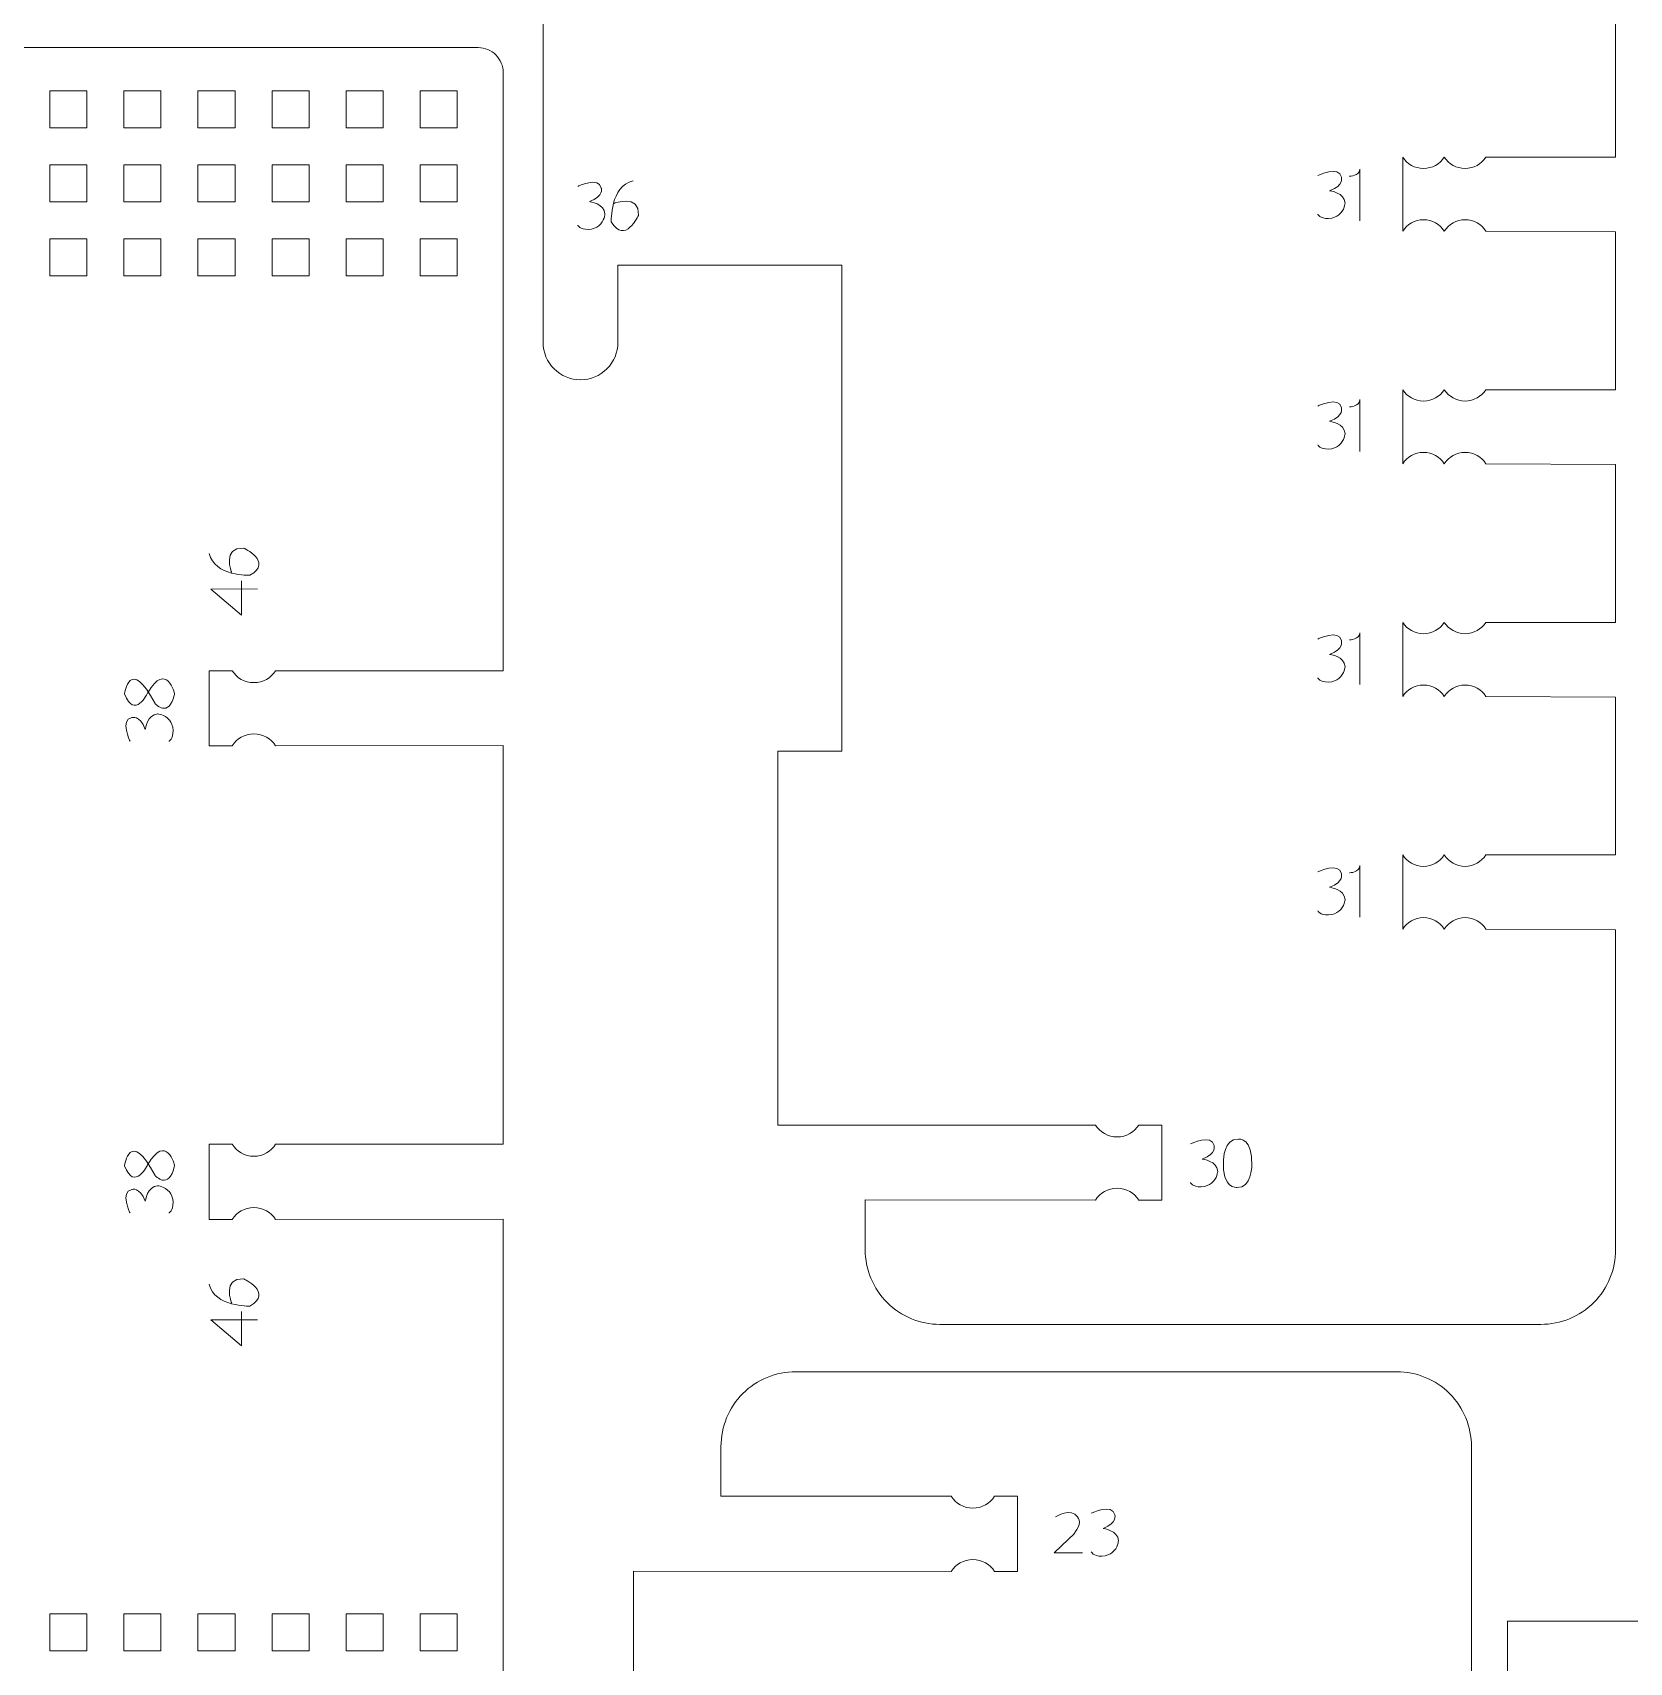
# Model space of a CAD drawing. Header units: centimetres. Extents: x -25 to 25, y -32.5 to 32.5.
# Drawn here: x -0.3 to 6.17, y -9.28 to -2.67 of the extents above; entities that cross this region are included whole.
import ezdxf

# ---------------------------------------------------------------- set-up
doc = ezdxf.new("R2010")
doc.units = ezdxf.units.CM
doc.header["$MEASUREMENT"] = 0
doc.layers.add('Capa 1', color=7, linetype='Continuous')

msp = doc.modelspace()

# ---------------------------------------------------------------- linework, layer by layer
at = {"layer": 'Capa 1', "color": 250, "lineweight": 9}
for points, knots in [([(4.00753, -7.10111), (4.00753, -7.10111), (2.72097, -7.10111), (2.72097, -7.10111), (2.72097, -7.10111), (2.72097, -7.10111), (2.72097, -5.58612), (2.72097, -5.58612), (2.72097, -5.58612), (2.72097, -5.58612), (2.98032, -5.58612), (2.98032, -5.58612), (2.98032, -5.58612), (2.98032, -5.58612), (2.98032, -3.61668), (2.98032, -3.61668), (2.98032, -3.61668), (2.98032, -3.61668), (2.07301, -3.61668), (2.07301, -3.61668), (2.07301, -3.61668), (2.07301, -3.61668), (2.07301, -3.92977), (2.07301, -3.92977), (2.07301, -3.92977), (2.07303, -3.96992), (2.05712, -4.00845), (2.02873, -4.03684), (2.02873, -4.03684), (2.00037, -4.06525), (1.96167, -4.08124), (1.92151, -4.08127), (1.92151, -4.08127), (1.88136, -4.08129), (1.84284, -4.06535), (1.81443, -4.03699), (1.81443, -4.03699), (1.78601, -4.00861), (1.77005, -3.96992), (1.77002, -3.92977), (1.77002, -3.92977), (1.77002, -3.92977), (1.77002, -1.78861), (1.77002, -1.78861), (1.77002, -1.78861), (1.76999, -1.74843), (1.78593, -1.70994), (1.8143, -1.68152), (1.8143, -1.68152), (1.84268, -1.65311), (1.88136, -1.63712), (1.92151, -1.63709), (1.92151, -1.63709), (1.96167, -1.63706), (2.00019, -1.653), (2.0286, -1.68139), (2.0286, -1.68139), (2.05702, -1.70975), (2.07298, -1.74843), (2.07301, -1.78861), (2.07301, -1.78861), (2.07301, -1.78861), (2.07301, -2.10168), (2.07301, -2.10168), (2.07301, -2.10168), (2.07301, -2.10168), (2.98032, -2.10168), (2.98032, -2.10168), (2.98032, -2.10168), (2.98032, -2.10168), (2.98032, -0.13224), (2.98032, -0.13224), (2.98032, -0.13224), (2.98032, -0.13224), (2.72097, -0.13224), (2.72097, -0.13224), (2.72097, -0.13224), (2.72097, -0.13224), (2.72097, 1.38276), (2.72097, 1.38276), (2.72097, 1.38276), (2.72097, 1.38276), (4.00753, 1.38139), (4.00753, 1.38139)], [0, 0, 0, 0, 0.0454545, 0.0454545, 0.0454545, 0.0454545, 0.0909091, 0.0909091, 0.0909091, 0.0909091, 0.1363636, 0.1363636, 0.1363636, 0.1363636, 0.1818182, 0.1818182, 0.1818182, 0.1818182, 0.2272727, 0.2272727, 0.2272727, 0.2272727, 0.2727273, 0.2727273, 0.2727273, 0.2727273, 0.3181818, 0.3181818, 0.3181818, 0.3181818, 0.3636364, 0.3636364, 0.3636364, 0.3636364, 0.4090909, 0.4090909, 0.4090909, 0.4090909, 0.4545455, 0.4545455, 0.4545455, 0.4545455, 0.5, 0.5, 0.5, 0.5, 0.5454545, 0.5454545, 0.5454545, 0.5454545, 0.5909091, 0.5909091, 0.5909091, 0.5909091, 0.6363636, 0.6363636, 0.6363636, 0.6363636, 0.6818182, 0.6818182, 0.6818182, 0.6818182, 0.7272727, 0.7272727, 0.7272727, 0.7272727, 0.7727273, 0.7727273, 0.7727273, 0.7727273, 0.8181818, 0.8181818, 0.8181818, 0.8181818, 0.8636364, 0.8636364, 0.8636364, 0.8636364, 0.9090909, 0.9090909, 0.9090909, 0.9090909, 1, 1, 1, 1]), ([(5.58985, -2.53639), (5.58985, -2.53639), (6.11563, -2.53936), (6.11563, -2.53936), (6.11563, -2.53936), (6.11563, -2.53936), (6.11563, -3.179), (6.11563, -3.179), (6.11563, -3.179), (6.11563, -3.179), (5.5897, -3.179), (5.5897, -3.179)], [0, 0, 0, 0, 0.25, 0.25, 0.25, 0.25, 0.5, 0.5, 0.5, 0.5, 1, 1, 1, 1]), ([(0.68621, -5.26045), (0.68621, -5.26045), (1.60808, -5.26045), (1.60808, -5.26045), (1.60808, -5.26045), (1.60808, -5.26045), (1.60808, -2.83647), (1.60808, -2.83647), (1.60808, -2.83647), (1.60808, -2.80969), (1.59739, -2.78398), (1.57843, -2.76504), (1.57843, -2.76504), (1.55947, -2.74611), (1.5339, -2.73547), (1.50708, -2.73547), (1.50708, -2.73547), (1.50708, -2.73547), (-0.61388, -2.73547), (-0.61388, -2.73547), (-0.61388, -2.73547), (-0.64067, -2.7355), (-0.66638, -2.74616), (-0.68531, -2.76512), (-0.68531, -2.76512), (-0.70427, -2.78408), (-0.71488, -2.80969), (-0.71488, -2.83647), (-0.71488, -2.83647), (-0.71488, -2.83647), (-0.71488, -5.26045), (-0.71488, -5.26045), (-0.71488, -5.26045), (-0.71488, -5.26045), (-2.7243, -5.26045), (-2.7243, -5.26045), (-2.7243, -5.26045), (-2.7243, -5.26045), (-2.7243, -7.48239), (-2.7243, -7.48239), (-2.7243, -7.48239), (-2.7243, -7.48239), (-0.71488, -7.48239), (-0.71488, -7.48239), (-0.71488, -7.48239), (-0.71488, -7.48239), (-0.71488, -9.90637), (-0.71488, -9.90637), (-0.71488, -9.90637), (-0.71485, -9.93316), (-0.70419, -9.95887), (-0.68523, -9.9778), (-0.68523, -9.9778), (-0.66627, -9.99673), (-0.64067, -10.00737), (-0.61388, -10.00737), (-0.61388, -10.00737), (-0.61388, -10.00737), (1.50708, -10.00737), (1.50708, -10.00737), (1.50708, -10.00737), (1.5339, -10.00734), (1.55958, -9.99668), (1.57854, -9.97772), (1.57854, -9.97772), (1.59747, -9.95876), (1.60811, -9.93316), (1.60808, -9.90637), (1.60808, -9.90637), (1.60808, -9.90637), (1.60808, -7.48239), (1.60808, -7.48239), (1.60808, -7.48239), (1.60808, -7.48239), (0.68621, -7.48376), (0.68621, -7.48376)], [0, 0, 0, 0, 0.05, 0.05, 0.05, 0.05, 0.1, 0.1, 0.1, 0.1, 0.15, 0.15, 0.15, 0.15, 0.2, 0.2, 0.2, 0.2, 0.25, 0.25, 0.25, 0.25, 0.3, 0.3, 0.3, 0.3, 0.35, 0.35, 0.35, 0.35, 0.4, 0.4, 0.4, 0.4, 0.45, 0.45, 0.45, 0.45, 0.5, 0.5, 0.5, 0.5, 0.55, 0.55, 0.55, 0.55, 0.6, 0.6, 0.6, 0.6, 0.65, 0.65, 0.65, 0.65, 0.7, 0.7, 0.7, 0.7, 0.75, 0.75, 0.75, 0.75, 0.8, 0.8, 0.8, 0.8, 0.85, 0.85, 0.85, 0.85, 0.9, 0.9, 0.9, 0.9, 1, 1, 1, 1]), ([(-0.2284, -3.06047), (-0.2284, -3.06047), (-0.2284, -2.91047), (-0.2284, -2.91047), (-0.2284, -2.91047), (-0.2284, -2.91047), (-0.0784, -2.91047), (-0.0784, -2.91047), (-0.0784, -2.91047), (-0.0784, -2.91047), (-0.0784, -3.06047), (-0.0784, -3.06047), (-0.0784, -3.06047), (-0.0784, -3.06047), (-0.2284, -3.06047), (-0.2284, -3.06047)], [0, 0, 0, 0, 0.2, 0.2, 0.2, 0.2, 0.4, 0.4, 0.4, 0.4, 0.6, 0.6, 0.6, 0.6, 1, 1, 1, 1]), ([(0.0716, -3.06047), (0.0716, -3.06047), (0.0716, -2.91047), (0.0716, -2.91047), (0.0716, -2.91047), (0.0716, -2.91047), (0.2216, -2.91047), (0.2216, -2.91047), (0.2216, -2.91047), (0.2216, -2.91047), (0.2216, -3.06047), (0.2216, -3.06047), (0.2216, -3.06047), (0.2216, -3.06047), (0.0716, -3.06047), (0.0716, -3.06047)], [0, 0, 0, 0, 0.2, 0.2, 0.2, 0.2, 0.4, 0.4, 0.4, 0.4, 0.6, 0.6, 0.6, 0.6, 1, 1, 1, 1]), ([(0.3716, -3.06047), (0.3716, -3.06047), (0.3716, -2.91047), (0.3716, -2.91047), (0.3716, -2.91047), (0.3716, -2.91047), (0.5216, -2.91047), (0.5216, -2.91047), (0.5216, -2.91047), (0.5216, -2.91047), (0.5216, -3.06047), (0.5216, -3.06047), (0.5216, -3.06047), (0.5216, -3.06047), (0.3716, -3.06047), (0.3716, -3.06047)], [0, 0, 0, 0, 0.2, 0.2, 0.2, 0.2, 0.4, 0.4, 0.4, 0.4, 0.6, 0.6, 0.6, 0.6, 1, 1, 1, 1]), ([(0.6716, -3.06047), (0.6716, -3.06047), (0.6716, -2.91047), (0.6716, -2.91047), (0.6716, -2.91047), (0.6716, -2.91047), (0.8216, -2.91047), (0.8216, -2.91047), (0.8216, -2.91047), (0.8216, -2.91047), (0.8216, -3.06047), (0.8216, -3.06047), (0.8216, -3.06047), (0.8216, -3.06047), (0.6716, -3.06047), (0.6716, -3.06047)], [0, 0, 0, 0, 0.2, 0.2, 0.2, 0.2, 0.4, 0.4, 0.4, 0.4, 0.6, 0.6, 0.6, 0.6, 1, 1, 1, 1]), ([(0.9716, -3.06047), (0.9716, -3.06047), (0.9716, -2.91047), (0.9716, -2.91047), (0.9716, -2.91047), (0.9716, -2.91047), (1.1216, -2.91047), (1.1216, -2.91047), (1.1216, -2.91047), (1.1216, -2.91047), (1.1216, -3.06047), (1.1216, -3.06047), (1.1216, -3.06047), (1.1216, -3.06047), (0.9716, -3.06047), (0.9716, -3.06047)], [0, 0, 0, 0, 0.2, 0.2, 0.2, 0.2, 0.4, 0.4, 0.4, 0.4, 0.6, 0.6, 0.6, 0.6, 1, 1, 1, 1]), ([(1.2716, -3.06047), (1.2716, -3.06047), (1.2716, -2.91047), (1.2716, -2.91047), (1.2716, -2.91047), (1.2716, -2.91047), (1.4216, -2.91047), (1.4216, -2.91047), (1.4216, -2.91047), (1.4216, -2.91047), (1.4216, -3.06047), (1.4216, -3.06047), (1.4216, -3.06047), (1.4216, -3.06047), (1.2716, -3.06047), (1.2716, -3.06047)], [0, 0, 0, 0, 0.2, 0.2, 0.2, 0.2, 0.4, 0.4, 0.4, 0.4, 0.6, 0.6, 0.6, 0.6, 1, 1, 1, 1]), ([(-0.2284, -3.36047), (-0.2284, -3.36047), (-0.2284, -3.21047), (-0.2284, -3.21047), (-0.2284, -3.21047), (-0.2284, -3.21047), (-0.0784, -3.21047), (-0.0784, -3.21047), (-0.0784, -3.21047), (-0.0784, -3.21047), (-0.0784, -3.36047), (-0.0784, -3.36047), (-0.0784, -3.36047), (-0.0784, -3.36047), (-0.2284, -3.36047), (-0.2284, -3.36047)], [0, 0, 0, 0, 0.2, 0.2, 0.2, 0.2, 0.4, 0.4, 0.4, 0.4, 0.6, 0.6, 0.6, 0.6, 1, 1, 1, 1]), ([(0.0716, -3.36047), (0.0716, -3.36047), (0.0716, -3.21047), (0.0716, -3.21047), (0.0716, -3.21047), (0.0716, -3.21047), (0.2216, -3.21047), (0.2216, -3.21047), (0.2216, -3.21047), (0.2216, -3.21047), (0.2216, -3.36047), (0.2216, -3.36047), (0.2216, -3.36047), (0.2216, -3.36047), (0.0716, -3.36047), (0.0716, -3.36047)], [0, 0, 0, 0, 0.2, 0.2, 0.2, 0.2, 0.4, 0.4, 0.4, 0.4, 0.6, 0.6, 0.6, 0.6, 1, 1, 1, 1]), ([(0.3716, -3.36047), (0.3716, -3.36047), (0.3716, -3.21047), (0.3716, -3.21047), (0.3716, -3.21047), (0.3716, -3.21047), (0.5216, -3.21047), (0.5216, -3.21047), (0.5216, -3.21047), (0.5216, -3.21047), (0.5216, -3.36047), (0.5216, -3.36047), (0.5216, -3.36047), (0.5216, -3.36047), (0.3716, -3.36047), (0.3716, -3.36047)], [0, 0, 0, 0, 0.2, 0.2, 0.2, 0.2, 0.4, 0.4, 0.4, 0.4, 0.6, 0.6, 0.6, 0.6, 1, 1, 1, 1]), ([(0.6716, -3.36047), (0.6716, -3.36047), (0.6716, -3.21047), (0.6716, -3.21047), (0.6716, -3.21047), (0.6716, -3.21047), (0.8216, -3.21047), (0.8216, -3.21047), (0.8216, -3.21047), (0.8216, -3.21047), (0.8216, -3.36047), (0.8216, -3.36047), (0.8216, -3.36047), (0.8216, -3.36047), (0.6716, -3.36047), (0.6716, -3.36047)], [0, 0, 0, 0, 0.2, 0.2, 0.2, 0.2, 0.4, 0.4, 0.4, 0.4, 0.6, 0.6, 0.6, 0.6, 1, 1, 1, 1]), ([(0.9716, -3.36047), (0.9716, -3.36047), (0.9716, -3.21047), (0.9716, -3.21047), (0.9716, -3.21047), (0.9716, -3.21047), (1.1216, -3.21047), (1.1216, -3.21047), (1.1216, -3.21047), (1.1216, -3.21047), (1.1216, -3.36047), (1.1216, -3.36047), (1.1216, -3.36047), (1.1216, -3.36047), (0.9716, -3.36047), (0.9716, -3.36047)], [0, 0, 0, 0, 0.2, 0.2, 0.2, 0.2, 0.4, 0.4, 0.4, 0.4, 0.6, 0.6, 0.6, 0.6, 1, 1, 1, 1]), ([(1.2716, -3.36047), (1.2716, -3.36047), (1.2716, -3.21047), (1.2716, -3.21047), (1.2716, -3.21047), (1.2716, -3.21047), (1.4216, -3.21047), (1.4216, -3.21047), (1.4216, -3.21047), (1.4216, -3.21047), (1.4216, -3.36047), (1.4216, -3.36047), (1.4216, -3.36047), (1.4216, -3.36047), (1.2716, -3.36047), (1.2716, -3.36047)], [0, 0, 0, 0, 0.2, 0.2, 0.2, 0.2, 0.4, 0.4, 0.4, 0.4, 0.6, 0.6, 0.6, 0.6, 1, 1, 1, 1]), ([(5.25282, -3.179), (5.2706, -3.2067), (5.30168, -3.22506), (5.33704, -3.22506), (5.33704, -3.22506), (5.3724, -3.22506), (5.40348, -3.2067), (5.42126, -3.179)], [0, 0, 0, 0, 0.3333333, 0.3333333, 0.3333333, 0.3333333, 1, 1, 1, 1]), ([(5.42126, -3.179), (5.43904, -3.2067), (5.47012, -3.22506), (5.50548, -3.22506), (5.50548, -3.22506), (5.54084, -3.22506), (5.57192, -3.2067), (5.5897, -3.179)], [0, 0, 0, 0, 0.3333333, 0.3333333, 0.3333333, 0.3333333, 1, 1, 1, 1]), ([(5.25298, -3.47901), (5.27076, -3.45131), (5.30184, -3.43295), (5.3372, -3.43295), (5.3372, -3.43295), (5.37256, -3.43295), (5.40364, -3.45131), (5.42142, -3.47901)], [0, 0, 0, 0, 0.3333333, 0.3333333, 0.3333333, 0.3333333, 1, 1, 1, 1]), ([(5.42142, -3.47901), (5.4392, -3.45131), (5.47028, -3.43295), (5.50564, -3.43295), (5.50564, -3.43295), (5.541, -3.43295), (5.57208, -3.45131), (5.58986, -3.47901)], [0, 0, 0, 0, 0.3333333, 0.3333333, 0.3333333, 0.3333333, 1, 1, 1, 1]), ([(5.58985, -3.47902), (5.58985, -3.47902), (6.11563, -3.48201), (6.11563, -3.48201), (6.11563, -3.48201), (6.11563, -3.48201), (6.11563, -4.12165), (6.11563, -4.12165), (6.11563, -4.12165), (6.11563, -4.12165), (5.5897, -4.12165), (5.5897, -4.12165)], [0, 0, 0, 0, 0.25, 0.25, 0.25, 0.25, 0.5, 0.5, 0.5, 0.5, 1, 1, 1, 1]), ([(-0.2284, -3.66047), (-0.2284, -3.66047), (-0.2284, -3.51047), (-0.2284, -3.51047), (-0.2284, -3.51047), (-0.2284, -3.51047), (-0.0784, -3.51047), (-0.0784, -3.51047), (-0.0784, -3.51047), (-0.0784, -3.51047), (-0.0784, -3.66047), (-0.0784, -3.66047), (-0.0784, -3.66047), (-0.0784, -3.66047), (-0.2284, -3.66047), (-0.2284, -3.66047)], [0, 0, 0, 0, 0.2, 0.2, 0.2, 0.2, 0.4, 0.4, 0.4, 0.4, 0.6, 0.6, 0.6, 0.6, 1, 1, 1, 1]), ([(0.0716, -3.66047), (0.0716, -3.66047), (0.0716, -3.51047), (0.0716, -3.51047), (0.0716, -3.51047), (0.0716, -3.51047), (0.2216, -3.51047), (0.2216, -3.51047), (0.2216, -3.51047), (0.2216, -3.51047), (0.2216, -3.66047), (0.2216, -3.66047), (0.2216, -3.66047), (0.2216, -3.66047), (0.0716, -3.66047), (0.0716, -3.66047)], [0, 0, 0, 0, 0.2, 0.2, 0.2, 0.2, 0.4, 0.4, 0.4, 0.4, 0.6, 0.6, 0.6, 0.6, 1, 1, 1, 1]), ([(0.3716, -3.66047), (0.3716, -3.66047), (0.3716, -3.51047), (0.3716, -3.51047), (0.3716, -3.51047), (0.3716, -3.51047), (0.5216, -3.51047), (0.5216, -3.51047), (0.5216, -3.51047), (0.5216, -3.51047), (0.5216, -3.66047), (0.5216, -3.66047), (0.5216, -3.66047), (0.5216, -3.66047), (0.3716, -3.66047), (0.3716, -3.66047)], [0, 0, 0, 0, 0.2, 0.2, 0.2, 0.2, 0.4, 0.4, 0.4, 0.4, 0.6, 0.6, 0.6, 0.6, 1, 1, 1, 1]), ([(0.6716, -3.66047), (0.6716, -3.66047), (0.6716, -3.51047), (0.6716, -3.51047), (0.6716, -3.51047), (0.6716, -3.51047), (0.8216, -3.51047), (0.8216, -3.51047), (0.8216, -3.51047), (0.8216, -3.51047), (0.8216, -3.66047), (0.8216, -3.66047), (0.8216, -3.66047), (0.8216, -3.66047), (0.6716, -3.66047), (0.6716, -3.66047)], [0, 0, 0, 0, 0.2, 0.2, 0.2, 0.2, 0.4, 0.4, 0.4, 0.4, 0.6, 0.6, 0.6, 0.6, 1, 1, 1, 1]), ([(0.9716, -3.66047), (0.9716, -3.66047), (0.9716, -3.51047), (0.9716, -3.51047), (0.9716, -3.51047), (0.9716, -3.51047), (1.1216, -3.51047), (1.1216, -3.51047), (1.1216, -3.51047), (1.1216, -3.51047), (1.1216, -3.66047), (1.1216, -3.66047), (1.1216, -3.66047), (1.1216, -3.66047), (0.9716, -3.66047), (0.9716, -3.66047)], [0, 0, 0, 0, 0.2, 0.2, 0.2, 0.2, 0.4, 0.4, 0.4, 0.4, 0.6, 0.6, 0.6, 0.6, 1, 1, 1, 1]), ([(1.2716, -3.66047), (1.2716, -3.66047), (1.2716, -3.51047), (1.2716, -3.51047), (1.2716, -3.51047), (1.2716, -3.51047), (1.4216, -3.51047), (1.4216, -3.51047), (1.4216, -3.51047), (1.4216, -3.51047), (1.4216, -3.66047), (1.4216, -3.66047), (1.4216, -3.66047), (1.4216, -3.66047), (1.2716, -3.66047), (1.2716, -3.66047)], [0, 0, 0, 0, 0.2, 0.2, 0.2, 0.2, 0.4, 0.4, 0.4, 0.4, 0.6, 0.6, 0.6, 0.6, 1, 1, 1, 1]), ([(5.25282, -4.12165), (5.2706, -4.14935), (5.30168, -4.16771), (5.33704, -4.16771), (5.33704, -4.16771), (5.3724, -4.16771), (5.40348, -4.14935), (5.42126, -4.12165)], [0, 0, 0, 0, 0.3333333, 0.3333333, 0.3333333, 0.3333333, 1, 1, 1, 1]), ([(5.42126, -4.12165), (5.43904, -4.14935), (5.47012, -4.16771), (5.50548, -4.16771), (5.50548, -4.16771), (5.54084, -4.16771), (5.57192, -4.14935), (5.5897, -4.12165)], [0, 0, 0, 0, 0.3333333, 0.3333333, 0.3333333, 0.3333333, 1, 1, 1, 1]), ([(5.25298, -4.42166), (5.27076, -4.39396), (5.30184, -4.3756), (5.3372, -4.3756), (5.3372, -4.3756), (5.37256, -4.3756), (5.40364, -4.39396), (5.42142, -4.42166)], [0, 0, 0, 0, 0.3333333, 0.3333333, 0.3333333, 0.3333333, 1, 1, 1, 1]), ([(5.42142, -4.42166), (5.4392, -4.39396), (5.47028, -4.3756), (5.50564, -4.3756), (5.50564, -4.3756), (5.541, -4.3756), (5.57208, -4.39396), (5.58986, -4.42166)], [0, 0, 0, 0, 0.3333333, 0.3333333, 0.3333333, 0.3333333, 1, 1, 1, 1]), ([(5.58985, -4.42165), (5.58985, -4.42165), (6.11563, -4.42464), (6.11563, -4.42464), (6.11563, -4.42464), (6.11563, -4.42464), (6.11563, -5.06431), (6.11563, -5.06431), (6.11563, -5.06431), (6.11563, -5.06431), (5.5897, -5.06431), (5.5897, -5.06431)], [0, 0, 0, 0, 0.25, 0.25, 0.25, 0.25, 0.5, 0.5, 0.5, 0.5, 1, 1, 1, 1]), ([(5.25282, -5.06431), (5.2706, -5.09201), (5.30168, -5.11037), (5.33704, -5.11037), (5.33704, -5.11037), (5.3724, -5.11037), (5.40348, -5.09201), (5.42126, -5.06431)], [0, 0, 0, 0, 0.3333333, 0.3333333, 0.3333333, 0.3333333, 1, 1, 1, 1]), ([(5.42126, -5.06431), (5.43904, -5.09201), (5.47012, -5.11037), (5.50548, -5.11037), (5.50548, -5.11037), (5.54084, -5.11037), (5.57192, -5.09201), (5.5897, -5.06431)], [0, 0, 0, 0, 0.3333333, 0.3333333, 0.3333333, 0.3333333, 1, 1, 1, 1]), ([(0.50995, -5.56481), (0.50995, -5.56481), (0.41743, -5.56492), (0.41743, -5.56492), (0.41743, -5.56492), (0.41743, -5.56492), (0.41743, -5.26045), (0.41743, -5.26045), (0.41743, -5.26045), (0.41743, -5.26045), (0.50997, -5.26045), (0.50997, -5.26045)], [0, 0, 0, 0, 0.25, 0.25, 0.25, 0.25, 0.5, 0.5, 0.5, 0.5, 1, 1, 1, 1]), ([(0.50996, -5.26045), (0.52857, -5.28944), (0.56109, -5.30865), (0.59809, -5.30865), (0.59809, -5.30865), (0.63509, -5.30865), (0.66761, -5.28944), (0.68621, -5.26045)], [0, 0, 0, 0, 0.3333333, 0.3333333, 0.3333333, 0.3333333, 1, 1, 1, 1]), ([(5.25298, -5.36432), (5.27076, -5.33662), (5.30184, -5.31826), (5.3372, -5.31826), (5.3372, -5.31826), (5.37256, -5.31826), (5.40364, -5.33662), (5.42142, -5.36432)], [0, 0, 0, 0, 0.3333333, 0.3333333, 0.3333333, 0.3333333, 1, 1, 1, 1]), ([(5.42142, -5.36432), (5.4392, -5.33662), (5.47028, -5.31826), (5.50564, -5.31826), (5.50564, -5.31826), (5.541, -5.31826), (5.57208, -5.33662), (5.58986, -5.36432)], [0, 0, 0, 0, 0.3333333, 0.3333333, 0.3333333, 0.3333333, 1, 1, 1, 1]), ([(5.58985, -5.36433), (5.58985, -5.36433), (6.11563, -5.3673), (6.11563, -5.3673), (6.11563, -5.3673), (6.11563, -5.3673), (6.11563, -6.00697), (6.11563, -6.00697), (6.11563, -6.00697), (6.11563, -6.00697), (5.5897, -6.00697), (5.5897, -6.00697)], [0, 0, 0, 0, 0.25, 0.25, 0.25, 0.25, 0.5, 0.5, 0.5, 0.5, 1, 1, 1, 1]), ([(0.50996, -5.56481), (0.52857, -5.53582), (0.56109, -5.51661), (0.59809, -5.51661), (0.59809, -5.51661), (0.63509, -5.51661), (0.66761, -5.53582), (0.68621, -5.56481)], [0, 0, 0, 0, 0.3333333, 0.3333333, 0.3333333, 0.3333333, 1, 1, 1, 1]), ([(0.68621, -7.1794), (0.68621, -7.1794), (1.60808, -7.1794), (1.60808, -7.1794), (1.60808, -7.1794), (1.60808, -7.1794), (1.60808, -5.56344), (1.60808, -5.56344), (1.60808, -5.56344), (1.60808, -5.56344), (0.68621, -5.56481), (0.68621, -5.56481)], [0, 0, 0, 0, 0.25, 0.25, 0.25, 0.25, 0.5, 0.5, 0.5, 0.5, 1, 1, 1, 1]), ([(5.25282, -6.00697), (5.2706, -6.03467), (5.30168, -6.05303), (5.33704, -6.05303), (5.33704, -6.05303), (5.3724, -6.05303), (5.40348, -6.03467), (5.42126, -6.00697)], [0, 0, 0, 0, 0.3333333, 0.3333333, 0.3333333, 0.3333333, 1, 1, 1, 1]), ([(5.42126, -6.00697), (5.43904, -6.03467), (5.47012, -6.05303), (5.50548, -6.05303), (5.50548, -6.05303), (5.54084, -6.05303), (5.57192, -6.03467), (5.5897, -6.00697)], [0, 0, 0, 0, 0.3333333, 0.3333333, 0.3333333, 0.3333333, 1, 1, 1, 1]), ([(5.25298, -6.30698), (5.27076, -6.27928), (5.30184, -6.26092), (5.3372, -6.26092), (5.3372, -6.26092), (5.37256, -6.26092), (5.40364, -6.27928), (5.42142, -6.30698)], [0, 0, 0, 0, 0.3333333, 0.3333333, 0.3333333, 0.3333333, 1, 1, 1, 1]), ([(5.42142, -6.30698), (5.4392, -6.27928), (5.47028, -6.26092), (5.50564, -6.26092), (5.50564, -6.26092), (5.541, -6.26092), (5.57208, -6.27928), (5.58986, -6.30698)], [0, 0, 0, 0, 0.3333333, 0.3333333, 0.3333333, 0.3333333, 1, 1, 1, 1]), ([(5.58985, -6.30699), (5.58985, -6.30699), (6.11563, -6.30995), (6.11563, -6.30995), (6.11563, -6.30995), (6.11563, -6.30995), (6.11563, -7.60609), (6.11563, -7.60609), (6.11563, -7.60609), (6.11568, -7.6864), (6.08383, -7.76344), (6.02708, -7.82027), (6.02708, -7.82027), (5.97033, -7.8771), (5.89295, -7.90906), (5.81264, -7.90908), (5.81264, -7.90908), (5.81264, -7.90908), (3.37795, -7.90908), (3.37795, -7.90908), (3.37795, -7.90908), (3.29762, -7.90913), (3.2206, -7.87728), (3.16377, -7.82053), (3.16377, -7.82053), (3.10694, -7.76379), (3.07499, -7.6864), (3.07493, -7.60609), (3.07493, -7.60609), (3.07493, -7.60609), (3.07493, -7.4041), (3.07493, -7.4041), (3.07493, -7.4041), (3.07493, -7.4041), (4.00753, -7.40547), (4.00753, -7.40547)], [0, 0, 0, 0, 0.1, 0.1, 0.1, 0.1, 0.2, 0.2, 0.2, 0.2, 0.3, 0.3, 0.3, 0.3, 0.4, 0.4, 0.4, 0.4, 0.5, 0.5, 0.5, 0.5, 0.6, 0.6, 0.6, 0.6, 0.7, 0.7, 0.7, 0.7, 0.8, 0.8, 0.8, 0.8, 1, 1, 1, 1]), ([(4.18379, -7.10111), (4.16518, -7.1301), (4.13266, -7.14931), (4.09566, -7.14931), (4.09566, -7.14931), (4.05866, -7.14931), (4.02614, -7.1301), (4.00754, -7.10111)], [0, 0, 0, 0, 0.3333333, 0.3333333, 0.3333333, 0.3333333, 1, 1, 1, 1]), ([(4.1838, -7.40547), (4.1838, -7.40547), (4.27632, -7.40558), (4.27632, -7.40558), (4.27632, -7.40558), (4.27632, -7.40558), (4.27632, -7.10111), (4.27632, -7.10111), (4.27632, -7.10111), (4.27632, -7.10111), (4.18378, -7.10111), (4.18378, -7.10111)], [0, 0, 0, 0, 0.25, 0.25, 0.25, 0.25, 0.5, 0.5, 0.5, 0.5, 1, 1, 1, 1]), ([(0.50995, -7.48376), (0.50995, -7.48376), (0.41743, -7.48387), (0.41743, -7.48387), (0.41743, -7.48387), (0.41743, -7.48387), (0.41743, -7.1794), (0.41743, -7.1794), (0.41743, -7.1794), (0.41743, -7.1794), (0.50997, -7.1794), (0.50997, -7.1794)], [0, 0, 0, 0, 0.25, 0.25, 0.25, 0.25, 0.5, 0.5, 0.5, 0.5, 1, 1, 1, 1]), ([(0.50996, -7.1794), (0.52857, -7.20839), (0.56109, -7.2276), (0.59809, -7.2276), (0.59809, -7.2276), (0.63509, -7.2276), (0.66761, -7.20839), (0.68621, -7.1794)], [0, 0, 0, 0, 0.3333333, 0.3333333, 0.3333333, 0.3333333, 1, 1, 1, 1]), ([(4.18379, -7.40547), (4.16518, -7.37648), (4.13266, -7.35727), (4.09566, -7.35727), (4.09566, -7.35727), (4.05866, -7.35727), (4.02614, -7.37648), (4.00754, -7.40547)], [0, 0, 0, 0, 0.3333333, 0.3333333, 0.3333333, 0.3333333, 1, 1, 1, 1]), ([(0.50996, -7.48376), (0.52857, -7.45477), (0.56109, -7.43556), (0.59809, -7.43556), (0.59809, -7.43556), (0.63509, -7.43556), (0.66761, -7.45477), (0.68621, -7.48376)], [0, 0, 0, 0, 0.3333333, 0.3333333, 0.3333333, 0.3333333, 1, 1, 1, 1]), ([(3.42328, -8.60567), (3.42328, -8.60567), (2.49067, -8.60567), (2.49067, -8.60567), (2.49067, -8.60567), (2.49067, -8.60567), (2.49067, -8.40367), (2.49067, -8.40367), (2.49067, -8.40367), (2.49062, -8.32337), (2.52251, -8.2463), (2.57925, -8.1895), (2.57925, -8.1895), (2.63597, -8.13271), (2.71336, -8.10074), (2.79369, -8.10069), (2.79369, -8.10069), (2.79369, -8.10069), (5.22838, -8.10069), (5.22838, -8.10069), (5.22838, -8.10069), (5.30869, -8.10063), (5.38576, -8.13253), (5.44253, -8.18924), (5.44253, -8.18924), (5.49932, -8.24597), (5.53132, -8.32337), (5.53137, -8.40367), (5.53137, -8.40367), (5.53137, -8.40367), (5.53137, -9.45058), (5.53137, -9.45058), (5.53137, -9.45058), (5.53137, -9.45058), (5.19973, -9.45058), (5.19973, -9.45058)], [0, 0, 0, 0, 0.1, 0.1, 0.1, 0.1, 0.2, 0.2, 0.2, 0.2, 0.3, 0.3, 0.3, 0.3, 0.4, 0.4, 0.4, 0.4, 0.5, 0.5, 0.5, 0.5, 0.6, 0.6, 0.6, 0.6, 0.7, 0.7, 0.7, 0.7, 0.8, 0.8, 0.8, 0.8, 1, 1, 1, 1]), ([(3.59953, -8.60567), (3.58092, -8.63466), (3.5484, -8.65387), (3.5114, -8.65387), (3.5114, -8.65387), (3.4744, -8.65387), (3.44188, -8.63466), (3.42328, -8.60567)], [0, 0, 0, 0, 0.3333333, 0.3333333, 0.3333333, 0.3333333, 1, 1, 1, 1]), ([(3.59954, -8.91003), (3.59954, -8.91003), (3.69206, -8.91014), (3.69206, -8.91014), (3.69206, -8.91014), (3.69206, -8.91014), (3.69206, -8.60567), (3.69206, -8.60567), (3.69206, -8.60567), (3.69206, -8.60567), (3.59952, -8.60567), (3.59952, -8.60567)], [0, 0, 0, 0, 0.25, 0.25, 0.25, 0.25, 0.5, 0.5, 0.5, 0.5, 1, 1, 1, 1]), ([(3.42328, -13.89251), (3.42328, -13.89251), (2.13671, -13.89251), (2.13671, -13.89251), (2.13671, -13.89251), (2.13671, -13.89251), (2.13671, -12.87752), (2.13671, -12.87752), (2.13671, -12.87752), (2.13671, -12.87752), (2.39607, -12.87752), (2.39607, -12.87752), (2.39607, -12.87752), (2.39607, -12.87752), (2.39607, -11.64852), (2.39607, -11.64852), (2.39607, -11.64852), (2.39607, -11.64852), (2.29238, -11.55059), (2.29238, -11.55059), (2.29238, -11.55059), (2.29238, -11.55059), (1.48876, -11.55059), (1.48876, -11.55059), (1.48876, -11.55059), (1.48876, -11.55059), (1.48876, -11.95059), (1.48876, -11.95059), (1.48876, -11.95059), (1.48878, -11.99074), (1.47287, -12.02927), (1.44448, -12.05766), (1.44448, -12.05766), (1.41612, -12.08607), (1.37742, -12.10206), (1.33726, -12.10209), (1.33726, -12.10209), (1.29711, -12.10211), (1.25858, -12.08616), (1.23018, -12.05781), (1.23018, -12.05781), (1.20177, -12.02944), (1.1858, -11.99074), (1.18577, -11.95059), (1.18577, -11.95059), (1.18577, -11.95059), (1.18577, -10.85059), (1.18577, -10.85059), (1.18577, -10.85059), (1.18574, -10.81041), (1.20168, -10.77191), (1.23005, -10.7435), (1.23005, -10.7435), (1.25842, -10.71509), (1.29711, -10.6991), (1.33726, -10.69907), (1.33726, -10.69907), (1.37742, -10.69904), (1.41594, -10.71498), (1.44435, -10.74337), (1.44435, -10.74337), (1.47277, -10.77173), (1.48873, -10.81041), (1.48876, -10.85059), (1.48876, -10.85059), (1.48876, -10.85059), (1.48876, -11.25059), (1.48876, -11.25059), (1.48876, -11.25059), (1.48876, -11.25059), (2.3012, -11.25059), (2.3012, -11.25059), (2.3012, -11.25059), (2.3012, -11.25059), (2.39607, -11.15463), (2.39607, -11.15463), (2.39607, -11.15463), (2.39607, -11.15463), (2.39607, -9.92365), (2.39607, -9.92365), (2.39607, -9.92365), (2.39607, -9.92365), (2.13671, -9.92365), (2.13671, -9.92365), (2.13671, -9.92365), (2.13671, -9.92365), (2.13671, -8.90865), (2.13671, -8.90865), (2.13671, -8.90865), (2.13671, -8.90865), (3.42328, -8.91003), (3.42328, -8.91003)], [0, 0, 0, 0, 0.0416667, 0.0416667, 0.0416667, 0.0416667, 0.0833333, 0.0833333, 0.0833333, 0.0833333, 0.125, 0.125, 0.125, 0.125, 0.1666667, 0.1666667, 0.1666667, 0.1666667, 0.2083333, 0.2083333, 0.2083333, 0.2083333, 0.25, 0.25, 0.25, 0.25, 0.2916667, 0.2916667, 0.2916667, 0.2916667, 0.3333333, 0.3333333, 0.3333333, 0.3333333, 0.375, 0.375, 0.375, 0.375, 0.4166667, 0.4166667, 0.4166667, 0.4166667, 0.4583333, 0.4583333, 0.4583333, 0.4583333, 0.5, 0.5, 0.5, 0.5, 0.5416667, 0.5416667, 0.5416667, 0.5416667, 0.5833333, 0.5833333, 0.5833333, 0.5833333, 0.625, 0.625, 0.625, 0.625, 0.6666667, 0.6666667, 0.6666667, 0.6666667, 0.7083333, 0.7083333, 0.7083333, 0.7083333, 0.75, 0.75, 0.75, 0.75, 0.7916667, 0.7916667, 0.7916667, 0.7916667, 0.8333333, 0.8333333, 0.8333333, 0.8333333, 0.875, 0.875, 0.875, 0.875, 0.9166667, 0.9166667, 0.9166667, 0.9166667, 1, 1, 1, 1]), ([(3.59953, -8.91003), (3.58092, -8.88104), (3.5484, -8.86183), (3.5114, -8.86183), (3.5114, -8.86183), (3.4744, -8.86183), (3.44188, -8.88104), (3.42328, -8.91003)], [0, 0, 0, 0, 0.3333333, 0.3333333, 0.3333333, 0.3333333, 1, 1, 1, 1]), ([(-0.2284, -9.23237), (-0.2284, -9.23237), (-0.2284, -9.08237), (-0.2284, -9.08237), (-0.2284, -9.08237), (-0.2284, -9.08237), (-0.0784, -9.08237), (-0.0784, -9.08237), (-0.0784, -9.08237), (-0.0784, -9.08237), (-0.0784, -9.23237), (-0.0784, -9.23237), (-0.0784, -9.23237), (-0.0784, -9.23237), (-0.2284, -9.23237), (-0.2284, -9.23237)], [0, 0, 0, 0, 0.2, 0.2, 0.2, 0.2, 0.4, 0.4, 0.4, 0.4, 0.6, 0.6, 0.6, 0.6, 1, 1, 1, 1]), ([(0.0716, -9.23237), (0.0716, -9.23237), (0.0716, -9.08237), (0.0716, -9.08237), (0.0716, -9.08237), (0.0716, -9.08237), (0.2216, -9.08237), (0.2216, -9.08237), (0.2216, -9.08237), (0.2216, -9.08237), (0.2216, -9.23237), (0.2216, -9.23237), (0.2216, -9.23237), (0.2216, -9.23237), (0.0716, -9.23237), (0.0716, -9.23237)], [0, 0, 0, 0, 0.2, 0.2, 0.2, 0.2, 0.4, 0.4, 0.4, 0.4, 0.6, 0.6, 0.6, 0.6, 1, 1, 1, 1]), ([(0.3716, -9.23237), (0.3716, -9.23237), (0.3716, -9.08237), (0.3716, -9.08237), (0.3716, -9.08237), (0.3716, -9.08237), (0.5216, -9.08237), (0.5216, -9.08237), (0.5216, -9.08237), (0.5216, -9.08237), (0.5216, -9.23237), (0.5216, -9.23237), (0.5216, -9.23237), (0.5216, -9.23237), (0.3716, -9.23237), (0.3716, -9.23237)], [0, 0, 0, 0, 0.2, 0.2, 0.2, 0.2, 0.4, 0.4, 0.4, 0.4, 0.6, 0.6, 0.6, 0.6, 1, 1, 1, 1]), ([(0.6716, -9.23237), (0.6716, -9.23237), (0.6716, -9.08237), (0.6716, -9.08237), (0.6716, -9.08237), (0.6716, -9.08237), (0.8216, -9.08237), (0.8216, -9.08237), (0.8216, -9.08237), (0.8216, -9.08237), (0.8216, -9.23237), (0.8216, -9.23237), (0.8216, -9.23237), (0.8216, -9.23237), (0.6716, -9.23237), (0.6716, -9.23237)], [0, 0, 0, 0, 0.2, 0.2, 0.2, 0.2, 0.4, 0.4, 0.4, 0.4, 0.6, 0.6, 0.6, 0.6, 1, 1, 1, 1]), ([(0.9716, -9.23237), (0.9716, -9.23237), (0.9716, -9.08237), (0.9716, -9.08237), (0.9716, -9.08237), (0.9716, -9.08237), (1.1216, -9.08237), (1.1216, -9.08237), (1.1216, -9.08237), (1.1216, -9.08237), (1.1216, -9.23237), (1.1216, -9.23237), (1.1216, -9.23237), (1.1216, -9.23237), (0.9716, -9.23237), (0.9716, -9.23237)], [0, 0, 0, 0, 0.2, 0.2, 0.2, 0.2, 0.4, 0.4, 0.4, 0.4, 0.6, 0.6, 0.6, 0.6, 1, 1, 1, 1]), ([(1.2716, -9.23237), (1.2716, -9.23237), (1.2716, -9.08237), (1.2716, -9.08237), (1.2716, -9.08237), (1.2716, -9.08237), (1.4216, -9.08237), (1.4216, -9.08237), (1.4216, -9.08237), (1.4216, -9.08237), (1.4216, -9.23237), (1.4216, -9.23237), (1.4216, -9.23237), (1.4216, -9.23237), (1.2716, -9.23237), (1.2716, -9.23237)], [0, 0, 0, 0, 0.2, 0.2, 0.2, 0.2, 0.4, 0.4, 0.4, 0.4, 0.6, 0.6, 0.6, 0.6, 1, 1, 1, 1]), ([(8.80787, -13.89886), (8.80787, -13.89886), (8.80786, -14.2859), (8.80786, -14.2859), (8.80786, -14.2859), (8.80786, -14.2859), (9.71685, -14.2859), (9.71685, -14.2859), (9.71685, -14.2859), (9.71685, -14.2859), (9.71685, -9.11158), (9.71685, -9.11158), (9.71685, -9.11158), (9.71685, -9.11158), (5.67691, -9.11158), (5.67691, -9.11158), (5.67691, -9.11158), (5.67691, -9.11158), (5.67691, -14.2859), (5.67691, -14.2859), (5.67691, -14.2859), (5.67691, -14.2859), (6.5859, -14.2859), (6.5859, -14.2859), (6.5859, -14.2859), (6.5859, -14.2859), (6.58888, -13.89902), (6.58888, -13.89902)], [0, 0, 0, 0, 0.125, 0.125, 0.125, 0.125, 0.25, 0.25, 0.25, 0.25, 0.375, 0.375, 0.375, 0.375, 0.5, 0.5, 0.5, 0.5, 0.625, 0.625, 0.625, 0.625, 0.75, 0.75, 0.75, 0.75, 1, 1, 1, 1])]:
    msp.add_open_spline(points, degree=3, knots=knots, dxfattribs=at)
at = {"layer": 'Capa 1', "color": 22, "lineweight": 5}
for points, knots in [([(4.90916, -3.41053), (4.90916, -3.41053), (4.91639, -3.42901), (4.95244, -3.42781), (4.95244, -3.42781), (4.97115, -3.42719), (4.98455, -3.4205), (4.99427, -3.41285), (4.99427, -3.41285), (5.01797, -3.39415), (5.01919, -3.36511), (5.01919, -3.36511), (5.01919, -3.36511), (5.01797, -3.3234), (4.95675, -3.31536), (4.95675, -3.31536), (4.95675, -3.31536), (5.01671, -3.29307), (5.00434, -3.26094), (5.00434, -3.26094), (5.00434, -3.26094), (4.9957, -3.21151), (4.90916, -3.2535), (4.90916, -3.2535)], [0, 0, 0, 0, 0.1428571, 0.1428571, 0.1428571, 0.1428571, 0.2857143, 0.2857143, 0.2857143, 0.2857143, 0.4285714, 0.4285714, 0.4285714, 0.4285714, 0.5714286, 0.5714286, 0.5714286, 0.5714286, 0.7142857, 0.7142857, 0.7142857, 0.7142857, 1, 1, 1, 1]), ([(1.91033, -3.45475), (1.91033, -3.45475), (1.91756, -3.47323), (1.95361, -3.47203), (1.95361, -3.47203), (1.97232, -3.47141), (1.98572, -3.46472), (1.99544, -3.45707), (1.99544, -3.45707), (2.01914, -3.43837), (2.02036, -3.40933), (2.02036, -3.40933), (2.02036, -3.40933), (2.01914, -3.36762), (1.95792, -3.35958), (1.95792, -3.35958), (1.95792, -3.35958), (2.01788, -3.33729), (2.00551, -3.30516), (2.00551, -3.30516), (2.00551, -3.30516), (1.99687, -3.25573), (1.91033, -3.29772), (1.91033, -3.29772)], [0, 0, 0, 0, 0.1428571, 0.1428571, 0.1428571, 0.1428571, 0.2857143, 0.2857143, 0.2857143, 0.2857143, 0.4285714, 0.4285714, 0.4285714, 0.4285714, 0.5714286, 0.5714286, 0.5714286, 0.5714286, 0.7142857, 0.7142857, 0.7142857, 0.7142857, 1, 1, 1, 1]), ([(2.05759, -3.36647), (2.05759, -3.36647), (2.16143, -3.32592), (2.15648, -3.41458), (2.15648, -3.41458), (2.15648, -3.41458), (2.10129, -3.53635), (2.04603, -3.44066), (2.04603, -3.44066), (2.04603, -3.44066), (2.04109, -3.29559), (2.135, -3.27583)], [0, 0, 0, 0, 0.25, 0.25, 0.25, 0.25, 0.5, 0.5, 0.5, 0.5, 1, 1, 1, 1]), ([(4.90916, -4.34477), (4.90916, -4.34477), (4.91639, -4.36325), (4.95244, -4.36205), (4.95244, -4.36205), (4.97115, -4.36143), (4.98455, -4.35474), (4.99427, -4.34709), (4.99427, -4.34709), (5.01797, -4.32839), (5.01919, -4.29935), (5.01919, -4.29935), (5.01919, -4.29935), (5.01797, -4.25764), (4.95675, -4.2496), (4.95675, -4.2496), (4.95675, -4.2496), (5.01671, -4.22731), (5.00434, -4.19518), (5.00434, -4.19518), (5.00434, -4.19518), (4.9957, -4.14575), (4.90916, -4.18774), (4.90916, -4.18774)], [0, 0, 0, 0, 0.1428571, 0.1428571, 0.1428571, 0.1428571, 0.2857143, 0.2857143, 0.2857143, 0.2857143, 0.4285714, 0.4285714, 0.4285714, 0.4285714, 0.5714286, 0.5714286, 0.5714286, 0.5714286, 0.7142857, 0.7142857, 0.7142857, 0.7142857, 1, 1, 1, 1]), ([(0.50807, -4.86206), (0.50807, -4.86206), (0.46752, -4.75822), (0.55618, -4.76317), (0.55618, -4.76317), (0.55618, -4.76317), (0.67795, -4.81836), (0.58226, -4.87362), (0.58226, -4.87362), (0.58226, -4.87362), (0.43719, -4.87856), (0.41743, -4.78465)], [0, 0, 0, 0, 0.25, 0.25, 0.25, 0.25, 0.5, 0.5, 0.5, 0.5, 1, 1, 1, 1]), ([(0.54784, -4.89542), (0.54784, -4.89542), (0.54784, -5.03508), (0.54784, -5.03508), (0.54784, -5.03508), (0.54784, -5.03508), (0.42423, -4.93003), (0.42423, -4.93003), (0.42423, -4.93003), (0.42423, -4.93003), (0.61214, -4.92882), (0.61214, -4.92882)], [0, 0, 0, 0, 0.25, 0.25, 0.25, 0.25, 0.5, 0.5, 0.5, 0.5, 1, 1, 1, 1]), ([(4.90916, -5.28908), (4.90916, -5.28908), (4.91639, -5.30756), (4.95244, -5.30636), (4.95244, -5.30636), (4.97115, -5.30574), (4.98455, -5.29905), (4.99427, -5.2914), (4.99427, -5.2914), (5.01797, -5.2727), (5.01919, -5.24366), (5.01919, -5.24366), (5.01919, -5.24366), (5.01797, -5.20195), (4.95675, -5.19391), (4.95675, -5.19391), (4.95675, -5.19391), (5.01671, -5.17162), (5.00434, -5.13949), (5.00434, -5.13949), (5.00434, -5.13949), (4.9957, -5.09006), (4.90916, -5.13205), (4.90916, -5.13205)], [0, 0, 0, 0, 0.1428571, 0.1428571, 0.1428571, 0.1428571, 0.2857143, 0.2857143, 0.2857143, 0.2857143, 0.4285714, 0.4285714, 0.4285714, 0.4285714, 0.5714286, 0.5714286, 0.5714286, 0.5714286, 0.7142857, 0.7142857, 0.7142857, 0.7142857, 1, 1, 1, 1]), ([(0.16794, -5.34925), (0.16794, -5.34925), (0.11423, -5.46106), (0.07376, -5.35399), (0.07376, -5.35399), (0.07376, -5.35399), (0.09494, -5.19729), (0.19761, -5.3933), (0.19761, -5.3933), (0.19761, -5.3933), (0.25298, -5.45696), (0.27662, -5.35365), (0.27662, -5.35365), (0.27662, -5.35365), (0.24532, -5.22024), (0.16794, -5.34925)], [0, 0, 0, 0, 0.2, 0.2, 0.2, 0.2, 0.4, 0.4, 0.4, 0.4, 0.6, 0.6, 0.6, 0.6, 1, 1, 1, 1]), ([(0.25335, -5.54545), (0.25335, -5.54545), (0.27183, -5.53822), (0.27063, -5.50217), (0.27063, -5.50217), (0.27001, -5.48346), (0.26332, -5.47006), (0.25567, -5.46034), (0.25567, -5.46034), (0.23697, -5.43664), (0.20793, -5.43542), (0.20793, -5.43542), (0.20793, -5.43542), (0.16622, -5.43664), (0.15818, -5.49786), (0.15818, -5.49786), (0.15818, -5.49786), (0.13589, -5.4379), (0.10376, -5.45027), (0.10376, -5.45027), (0.10376, -5.45027), (0.05433, -5.45891), (0.09632, -5.54545), (0.09632, -5.54545)], [0, 0, 0, 0, 0.1428571, 0.1428571, 0.1428571, 0.1428571, 0.2857143, 0.2857143, 0.2857143, 0.2857143, 0.4285714, 0.4285714, 0.4285714, 0.4285714, 0.5714286, 0.5714286, 0.5714286, 0.5714286, 0.7142857, 0.7142857, 0.7142857, 0.7142857, 1, 1, 1, 1]), ([(4.90916, -6.23276), (4.90916, -6.23276), (4.91639, -6.25124), (4.95244, -6.25004), (4.95244, -6.25004), (4.97115, -6.24942), (4.98455, -6.24273), (4.99427, -6.23508), (4.99427, -6.23508), (5.01797, -6.21638), (5.01919, -6.18734), (5.01919, -6.18734), (5.01919, -6.18734), (5.01797, -6.14563), (4.95675, -6.13759), (4.95675, -6.13759), (4.95675, -6.13759), (5.01671, -6.1153), (5.00434, -6.08317), (5.00434, -6.08317), (5.00434, -6.08317), (4.9957, -6.03374), (4.90916, -6.07573), (4.90916, -6.07573)], [0, 0, 0, 0, 0.1428571, 0.1428571, 0.1428571, 0.1428571, 0.2857143, 0.2857143, 0.2857143, 0.2857143, 0.4285714, 0.4285714, 0.4285714, 0.4285714, 0.5714286, 0.5714286, 0.5714286, 0.5714286, 0.7142857, 0.7142857, 0.7142857, 0.7142857, 1, 1, 1, 1]), ([(0.16794, -7.26137), (0.16794, -7.26137), (0.11423, -7.37318), (0.07376, -7.26611), (0.07376, -7.26611), (0.07376, -7.26611), (0.09494, -7.10941), (0.19761, -7.30542), (0.19761, -7.30542), (0.19761, -7.30542), (0.25298, -7.36908), (0.27662, -7.26577), (0.27662, -7.26577), (0.27662, -7.26577), (0.24532, -7.13236), (0.16794, -7.26137)], [0, 0, 0, 0, 0.2, 0.2, 0.2, 0.2, 0.4, 0.4, 0.4, 0.4, 0.6, 0.6, 0.6, 0.6, 1, 1, 1, 1]), ([(4.39321, -7.33438), (4.39321, -7.33438), (4.40044, -7.35286), (4.43649, -7.35166), (4.43649, -7.35166), (4.4552, -7.35104), (4.4686, -7.34435), (4.47832, -7.3367), (4.47832, -7.3367), (4.50202, -7.318), (4.50324, -7.28896), (4.50324, -7.28896), (4.50324, -7.28896), (4.50202, -7.24725), (4.4408, -7.23921), (4.4408, -7.23921), (4.4408, -7.23921), (4.50076, -7.21692), (4.48839, -7.18479), (4.48839, -7.18479), (4.48839, -7.18479), (4.47975, -7.13536), (4.39321, -7.17735), (4.39321, -7.17735)], [0, 0, 0, 0, 0.1428571, 0.1428571, 0.1428571, 0.1428571, 0.2857143, 0.2857143, 0.2857143, 0.2857143, 0.4285714, 0.4285714, 0.4285714, 0.4285714, 0.5714286, 0.5714286, 0.5714286, 0.5714286, 0.7142857, 0.7142857, 0.7142857, 0.7142857, 1, 1, 1, 1]), ([(4.5803, -7.35409), (4.5803, -7.35409), (4.52068, -7.36178), (4.52669, -7.24488), (4.52669, -7.24488), (4.52669, -7.24488), (4.52669, -7.15582), (4.58762, -7.15812)], [0, 0, 0, 0, 0.3333333, 0.3333333, 0.3333333, 0.3333333, 1, 1, 1, 1]), ([(4.58762, -7.15831), (4.58762, -7.15831), (4.64729, -7.15066), (4.6413, -7.2675), (4.6413, -7.2675), (4.6413, -7.2675), (4.64126, -7.35655), (4.5803, -7.35431)], [0, 0, 0, 0, 0.3333333, 0.3333333, 0.3333333, 0.3333333, 1, 1, 1, 1]), ([(0.25335, -7.45757), (0.25335, -7.45757), (0.27183, -7.45034), (0.27063, -7.41429), (0.27063, -7.41429), (0.27001, -7.39558), (0.26332, -7.38218), (0.25567, -7.37246), (0.25567, -7.37246), (0.23697, -7.34876), (0.20793, -7.34754), (0.20793, -7.34754), (0.20793, -7.34754), (0.16622, -7.34876), (0.15818, -7.40998), (0.15818, -7.40998), (0.15818, -7.40998), (0.13589, -7.35002), (0.10376, -7.36239), (0.10376, -7.36239), (0.10376, -7.36239), (0.05433, -7.37103), (0.09632, -7.45757), (0.09632, -7.45757)], [0, 0, 0, 0, 0.1428571, 0.1428571, 0.1428571, 0.1428571, 0.2857143, 0.2857143, 0.2857143, 0.2857143, 0.4285714, 0.4285714, 0.4285714, 0.4285714, 0.5714286, 0.5714286, 0.5714286, 0.5714286, 0.7142857, 0.7142857, 0.7142857, 0.7142857, 1, 1, 1, 1]), ([(0.50807, -7.8232), (0.50807, -7.8232), (0.46752, -7.71936), (0.55618, -7.72431), (0.55618, -7.72431), (0.55618, -7.72431), (0.67795, -7.7795), (0.58226, -7.83476), (0.58226, -7.83476), (0.58226, -7.83476), (0.43719, -7.8397), (0.41743, -7.74579)], [0, 0, 0, 0, 0.25, 0.25, 0.25, 0.25, 0.5, 0.5, 0.5, 0.5, 1, 1, 1, 1]), ([(0.54784, -7.85656), (0.54784, -7.85656), (0.54784, -7.99622), (0.54784, -7.99622), (0.54784, -7.99622), (0.54784, -7.99622), (0.42423, -7.89117), (0.42423, -7.89117), (0.42423, -7.89117), (0.42423, -7.89117), (0.61214, -7.88996), (0.61214, -7.88996)], [0, 0, 0, 0, 0.25, 0.25, 0.25, 0.25, 0.5, 0.5, 0.5, 0.5, 1, 1, 1, 1]), ([(3.84667, -8.6895), (3.84667, -8.6895), (3.9085, -8.64869), (3.93566, -8.6895), (3.93566, -8.6895), (3.93566, -8.6895), (3.96658, -8.7204), (3.89859, -8.77974)], [0, 0, 0, 0, 0.3333333, 0.3333333, 0.3333333, 0.3333333, 1, 1, 1, 1]), ([(3.99113, -8.8309), (3.99113, -8.8309), (3.99836, -8.84938), (4.03441, -8.84818), (4.03441, -8.84818), (4.05312, -8.84756), (4.06652, -8.84087), (4.07624, -8.83322), (4.07624, -8.83322), (4.09994, -8.81452), (4.10116, -8.78548), (4.10116, -8.78548), (4.10116, -8.78548), (4.09994, -8.74377), (4.03872, -8.73573), (4.03872, -8.73573), (4.03872, -8.73573), (4.09868, -8.71344), (4.08631, -8.68131), (4.08631, -8.68131), (4.08631, -8.68131), (4.07767, -8.63188), (3.99113, -8.67387), (3.99113, -8.67387)], [0, 0, 0, 0, 0.1428571, 0.1428571, 0.1428571, 0.1428571, 0.2857143, 0.2857143, 0.2857143, 0.2857143, 0.4285714, 0.4285714, 0.4285714, 0.4285714, 0.5714286, 0.5714286, 0.5714286, 0.5714286, 0.7142857, 0.7142857, 0.7142857, 0.7142857, 1, 1, 1, 1]), ([(3.89859, -8.77974), (3.89859, -8.77974), (3.84051, -8.83412), (3.84051, -8.83412), (3.84051, -8.83412), (3.84051, -8.83412), (3.95583, -8.83412), (3.95583, -8.83412)], [0, 0, 0, 0, 0.3333333, 0.3333333, 0.3333333, 0.3333333, 1, 1, 1, 1])]:
    msp.add_open_spline(points, degree=3, knots=knots, dxfattribs=at)
for points in [[(5.03741, -3.25703), (5.03741, -3.25703), (5.07782, -3.25538), (5.07946, -3.22761)], [(5.07946, -3.22761), (5.07946, -3.22761), (5.07946, -3.43712), (5.07946, -3.43712)], [(5.03741, -4.19127), (5.03741, -4.19127), (5.07782, -4.18962), (5.07946, -4.16185)], [(5.07946, -4.16185), (5.07946, -4.16185), (5.07946, -4.37136), (5.07946, -4.37136)], [(5.03741, -5.13558), (5.03741, -5.13558), (5.07782, -5.13393), (5.07946, -5.10616)], [(5.07946, -5.10616), (5.07946, -5.10616), (5.07946, -5.31567), (5.07946, -5.31567)], [(5.03741, -6.07926), (5.03741, -6.07926), (5.07782, -6.07761), (5.07946, -6.04984)], [(5.07946, -6.04984), (5.07946, -6.04984), (5.07946, -6.25935), (5.07946, -6.25935)]]:
    msp.add_open_spline(points, degree=3, dxfattribs=at)
at = {"layer": 'Capa 1', "color": 250, "lineweight": 9}
for points in [[(5.25298, -3.47901), (5.25298, -3.47901), (5.25282, -3.179), (5.25282, -3.179)], [(5.25298, -4.42166), (5.25298, -4.42166), (5.25282, -4.12165), (5.25282, -4.12165)], [(5.25298, -5.36432), (5.25298, -5.36432), (5.25282, -5.06431), (5.25282, -5.06431)], [(5.25298, -6.30698), (5.25298, -6.30698), (5.25282, -6.00697), (5.25282, -6.00697)]]:
    msp.add_open_spline(points, degree=3, dxfattribs=at)

doc.saveas('drawing.dxf')
